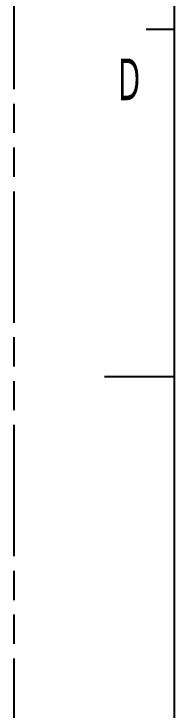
# Model space of a CAD drawing. Header units: millimetres. Extents: x -28 to 350, y 32 to 299.
# Drawn here: x -27.84 to -17.24, y 79.04 to 125.21 of the extents above; entities that cross this region are included whole.
import ezdxf

# ---------------------------------------------------------------- set-up
doc = ezdxf.new("R2010")
doc.units = ezdxf.units.MM
doc.header["$LTSCALE"] = 19.36
doc.linetypes.add('PHANTOM', pattern=[0.8, 0.45, -0.05, 0.1, -0.05, 0.1, -0.05])
doc.layers.get('0').update_dxf_attribs({"linetype": 'CONTINUOUS'})
doc.layers.add('0PAPERF', color=2, linetype='PHANTOM', plot=False)
doc.layers.add('鵬鼎', color=5, linetype='CONTINUOUS')
doc.styles.get("Standard").update_dxf_attribs({"font": 'simplex.shx', "width": 0.56})

msp = doc.modelspace()

# ---------------------------------------------------------------- linework, layer by layer
for p, q in [((-17.242, 285.465), (-17.242, 39.398)), ((-17.242, 124.185), (-19.085, 124.185)), ((-17.242, 101.145), (-21.85, 101.145))]:
    msp.add_line(p, q)
at = {"layer": '0PAPERF'}
msp.add_line((-27.842, 299.295), (-27.842, 32.025), dxfattribs=at)

# ---------------------------------------------------------------- texts
at = {"layer": '鵬鼎', "insert": (-20.947, 122.251), "char_height": 2.7648, "width": 5.21508, "attachment_point": 1}
msp.add_mtext('{\\fMicrosoft JhengHei|b0|i0|c136|p0;\\C0;D}', dxfattribs=at)

doc.saveas('drawing.dxf')
